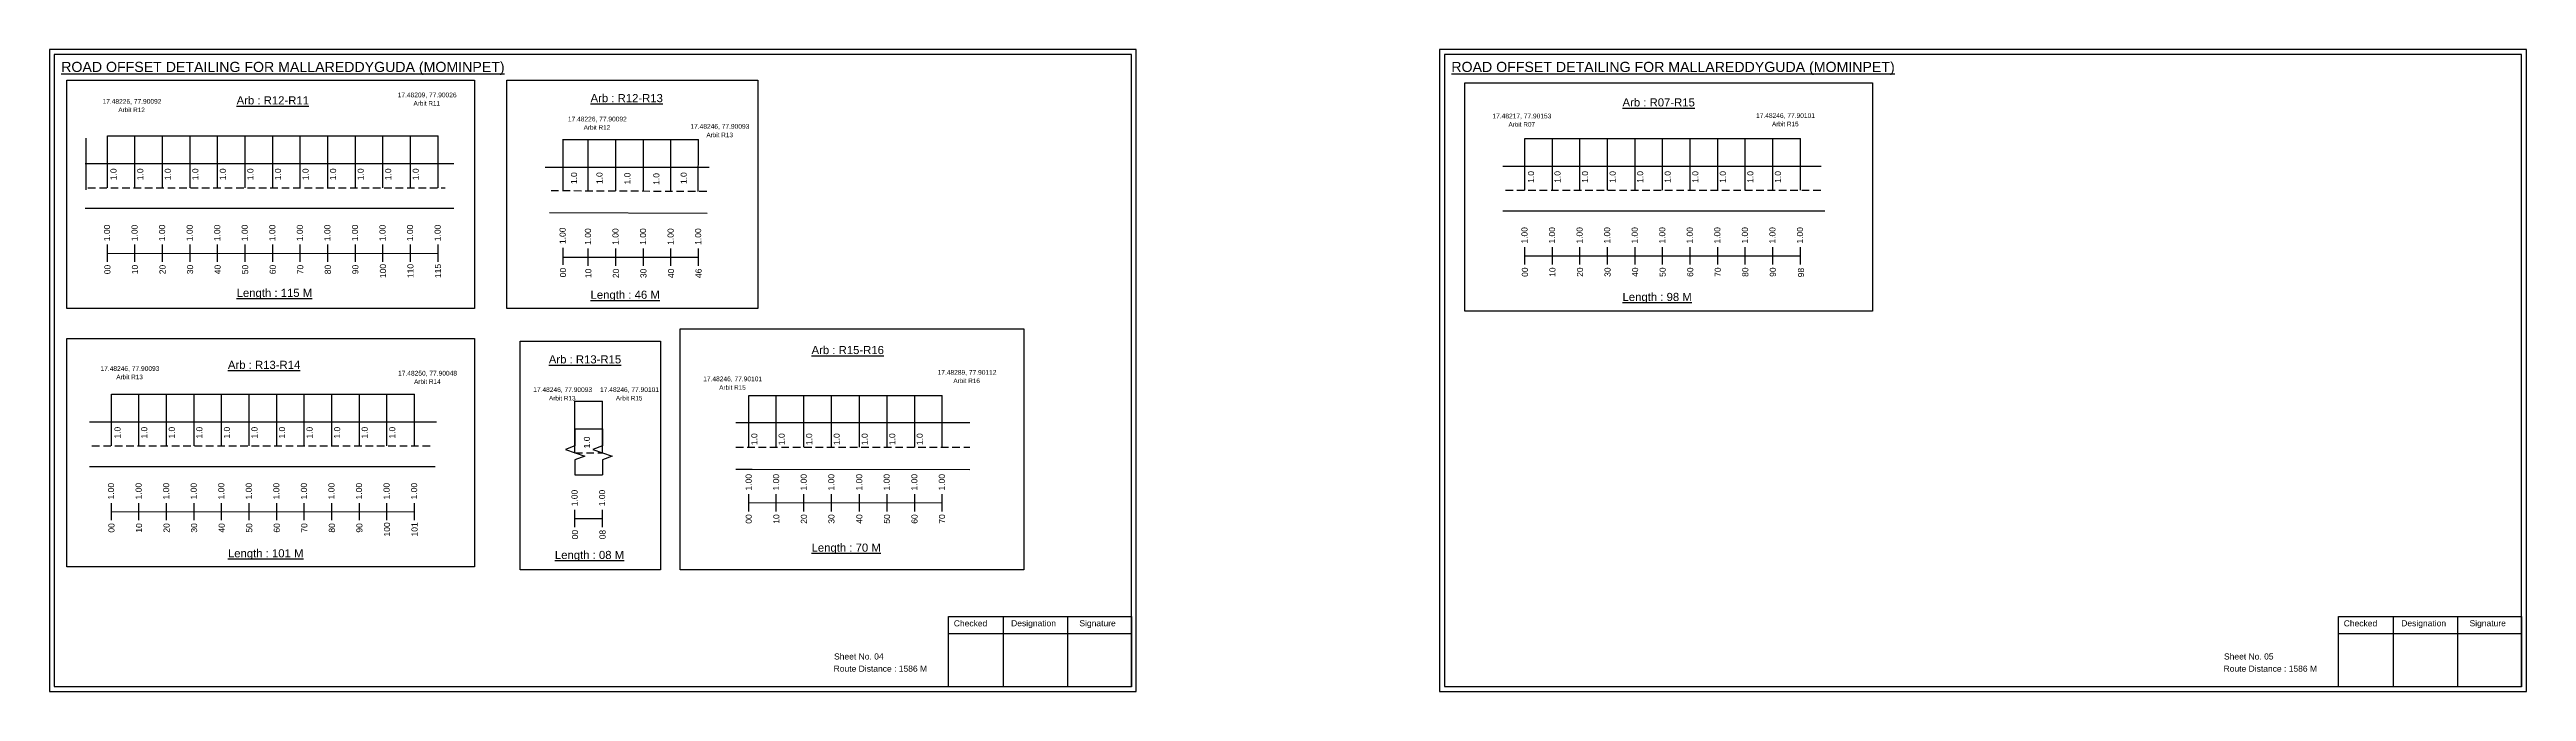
# Model space of a CAD drawing. Header units: inches. Extents: x 438 to 7089, y 302 to 873.
# Drawn here: x 5866 to 7089, y 380 to 697 of the extents above; entities that cross this region are included whole.
import ezdxf

# ---------------------------------------------------------------- set-up
doc = ezdxf.new("R2010")
doc.units = ezdxf.units.IN
doc.header["$MEASUREMENT"] = 0
doc.linetypes.add('DASHED2', pattern=[0.375, 0.25, -0.125])
doc.layers.add('PDF_Geometry', color=7, linetype='Continuous')
doc.layers.add('PDF_Text', color=5, linetype='Continuous')
doc.styles.add('PDF Arial', font='arial.ttf')
doc.styles.get("Standard").update_dxf_attribs({"font": 'arial.ttf'})

msp = doc.modelspace()

# ---------------------------------------------------------------- linework, layer by layer
for p, q in [((5884.5, 627.7), (5884.5, 653.3)), ((5895, 628.8), (5895, 654.4)), ((5908.6, 628.8), (5908.6, 654.4)), ((5922.2, 628.8), (5922.2, 654.4)), ((5935.8, 628.8), (5935.8, 654.4)), ((5949.4, 628.8), (5949.4, 654.4)), ((5963, 628.8), (5963, 654.4)), ((5976.6, 628.8), (5976.6, 654.4)), ((5990.2, 628.8), (5990.2, 654.4)), ((6003.8, 628.8), (6003.8, 654.4)), ((6017.4, 628.8), (6017.4, 654.4)), ((6031, 628.8), (6031, 654.4)), ((6044.6, 628.8), (6044.6, 654.4)), ((6058.2, 628.8), (6058.2, 654.4)), ((6119.9, 627.3), (6119.9, 652.8)), ((6132.4, 627.2), (6132.4, 652.5)), ((6146, 627.2), (6146, 652.5)), ((6159.6, 627.2), (6159.6, 652.5)), ((6173.2, 627), (6173.2, 652.5)), ((6186.6, 627), (6186.8, 652.5)), ((6594.7, 627.6), (6594.7, 653.1)), ((6608.3, 627.6), (6608.3, 653.1)), ((6621.9, 627.6), (6621.9, 653.1)), ((6635.5, 627.6), (6635.5, 653.1)), ((6649.1, 627.6), (6649.1, 653.1)), ((6662.7, 627.6), (6662.7, 653.1)), ((6676.3, 627.6), (6676.3, 653.1)), ((6689.9, 627.6), (6689.9, 653.1)), ((6703.5, 627.6), (6703.5, 653.1)), ((6717.1, 627.6), (6717.1, 653.1)), ((6730.7, 627.6), (6730.7, 653.1)), ((5884.1, 640.7), (6066, 640.7)), ((6192.1, 638.8), (6111.1, 638.8)), ((6583.8, 639.4), (6741, 639.4)), ((6066, 618.5), (5884.1, 618.5)), ((6113.3, 616.6), (6191, 616.2)), ((6742.8, 617.3), (6583.8, 617.3)), ((5897, 501.4), (5897, 526.9)), ((5910.6, 501.4), (5910.6, 526.9)), ((5924.2, 501.4), (5924.2, 526.9)), ((5937.8, 501.4), (5937.8, 526.9)), ((5951.4, 501.4), (5951.4, 526.9)), ((5965, 501.4), (5965, 526.9)), ((5978.6, 501.4), (5978.6, 526.9)), ((5992.2, 501.4), (5992.2, 526.9)), ((6005.8, 501.4), (6005.8, 526.9)), ((6019.4, 501.4), (6019.4, 526.9)), ((6033, 501.4), (6033, 526.9)), ((6046.6, 501.4), (6046.6, 526.9)), ((6211.6, 500.8), (6211.6, 526.3)), ((6225.2, 500.8), (6225.2, 526.3)), ((6238.8, 500.8), (6238.8, 526.3)), ((6252.4, 500.8), (6252.4, 526.3)), ((6266.3, 500.8), (6266.3, 526.3)), ((6279.9, 500.8), (6279.9, 526.3)), ((6293.5, 500.8), (6293.5, 526.3)), ((6307.1, 500.8), (6307.1, 526.3)), ((6125.8, 498), (6125.8, 523.5)), ((6139.4, 498), (6139.4, 523.5)), ((5886.1, 513.3), (6057.5, 513.3)), ((6125.8, 509.9), (6139.4, 509.9)), ((6320.7, 512.7), (6205.2, 512.7)), ((6056.8, 491.1), (5886.1, 491.1)), ((6205.2, 490), (6213.3, 490)), ((6213.3, 490), (6320.7, 489.7)), ((6125.8, 487.2), (6139.4, 487.2))]:
    msp.add_line(p, q)
at = {"color": 5}
for p, q in [((5895, 654.4), (6058.2, 654.4)), ((6119.9, 652.5), (6186.8, 652.5)), ((6594.7, 653.1), (6730.7, 653.1)), ((5897, 526.9), (6046.6, 526.9)), ((6211.6, 526.3), (6307.1, 526.3)), ((6125.8, 523.5), (6139.4, 523.5))]:
    msp.add_line(p, q, dxfattribs=at)
at = {"linetype": 'DASHED2', "ltscale": 15}
for p, q in [((5885.4, 628.8), (6061.8, 628.8)), ((6114, 627.4), (6192.3, 627)), ((6585.1, 627.6), (6741, 627.6)), ((5887.4, 501.4), (6055, 501.4)), ((6125.8, 498), (6139.4, 498)), ((6205.2, 500.8), (6320.7, 500.8))]:
    msp.add_line(p, q, dxfattribs=at)
at = {"color": 217, "true_color": 0x93278f}
for p, q in [((5895, 592.2), (5895, 600.7)), ((5908.6, 592.2), (5908.6, 600.7)), ((5922.2, 592.2), (5922.2, 600.7)), ((5935.8, 592.2), (5935.8, 600.7)), ((5949.4, 592.2), (5949.4, 600.7)), ((5963, 592.2), (5963, 600.7)), ((5976.6, 592.2), (5976.6, 600.7)), ((5990.2, 592.2), (5990.2, 600.7)), ((6003.8, 592.2), (6003.8, 600.7)), ((6017.4, 592.2), (6017.4, 600.7)), ((6031, 592.2), (6031, 600.7)), ((6044.6, 592.2), (6044.6, 600.7)), ((6058.2, 592.2), (6058.2, 600.7)), ((6119.9, 590.7), (6119.9, 599.2)), ((6594.7, 590.9), (6594.7, 599.4)), ((6608.3, 590.9), (6608.3, 599.4)), ((6621.9, 590.9), (6621.9, 599.4)), ((6635.5, 590.9), (6635.5, 599.4)), ((6649.1, 590.9), (6649.1, 599.4)), ((6662.7, 590.9), (6662.7, 599.4)), ((6676.3, 590.9), (6676.3, 599.4)), ((6689.9, 590.9), (6689.9, 599.4)), ((6703.5, 590.9), (6703.5, 599.4)), ((6717.1, 590.9), (6717.1, 599.4)), ((6730.7, 590.9), (6730.7, 599.4)), ((5895, 596.4), (6058.2, 596.5)), ((6119.9, 594.5), (6186.8, 594.6)), ((6132.4, 590.3), (6132.4, 598.8)), ((6146, 590.3), (6146, 598.8)), ((6159.6, 590.3), (6159.6, 598.8)), ((6173.2, 590.3), (6173.2, 598.8)), ((6186.8, 590.3), (6186.8, 598.8)), ((6594.7, 595.1), (6730.7, 595.2)), ((6211.6, 469.1), (6211.6, 477.6)), ((6225.2, 469.1), (6225.2, 477.6)), ((6238.8, 469.1), (6238.8, 477.6)), ((6252.4, 469.1), (6252.4, 477.6)), ((6266.3, 469.1), (6266.3, 477.6)), ((6279.9, 469.1), (6279.9, 477.6)), ((6293.5, 469.1), (6293.5, 477.6)), ((6307.1, 469.1), (6307.1, 477.6)), ((5897, 464.7), (5897, 473.2)), ((5897, 468.9), (6046.6, 469)), ((5910.6, 464.7), (5910.6, 473.2)), ((5924.2, 464.7), (5924.2, 473.2)), ((5937.8, 464.7), (5937.8, 473.2)), ((5951.4, 464.7), (5951.4, 473.2)), ((5965, 464.7), (5965, 473.2)), ((5978.6, 464.7), (5978.6, 473.2)), ((5992.2, 464.7), (5992.2, 473.2)), ((6005.8, 464.7), (6005.8, 473.2)), ((6019.4, 464.7), (6019.4, 473.2)), ((6033, 464.7), (6033, 473.2)), ((6046.6, 464.7), (6046.6, 473.2)), ((6125.8, 461.3), (6125.8, 469.8)), ((6125.8, 465.5), (6139.4, 465.6)), ((6139.4, 461.3), (6139.4, 469.8)), ((6211.6, 473.3), (6307.1, 473.4))]:
    msp.add_line(p, q, dxfattribs=at)
for points in [[(5874.9, 681.9), (6076.2, 681.9), (6076.2, 569.2), (5874.9, 569.2)], [(6092.2, 681.9), (6216, 681.9), (6216, 569.2), (6092.2, 569.2)], [(6565.1, 680.6), (6766.3, 680.6), (6766.3, 567.9), (6565.1, 567.9)], [(5874.9, 554.4), (6076.2, 554.4), (6076.2, 441.7), (5874.9, 441.7)], [(6098.7, 553), (6168.1, 553), (6168.1, 440.3), (6098.7, 440.3)], [(6177.7, 559.1), (6347.3, 559.1), (6347.3, 440.3), (6177.7, 440.3)]]:
    msp.add_lwpolyline(points, close=True)
at = {"linetype": 'Continuous'}
for points in [[(6125.8, 509.9), (6125.8, 501.4), (6121.1, 499.7), (6130.6, 496.3), (6125.8, 494.5), (6125.8, 487.2)], [(6139.4, 509.9), (6139.4, 501.4), (6134.7, 499.7), (6144.2, 496.3), (6139.4, 494.5), (6139.4, 487.2)]]:
    msp.add_lwpolyline(points, dxfattribs=at)
at = {"layer": 'PDF_Geometry'}
for points in [[(5866.4, 697), (5866.4, 380.2), (6402.9, 380.2), (6402.9, 697)], [(6552.6, 697), (6552.6, 380.2), (7089.1, 380.2), (7089.1, 697)], [(5868.8, 694.6), (5868.8, 382.7), (6400.5, 382.7), (6400.5, 694.6)], [(6555, 694.6), (6555, 382.7), (7086.7, 382.7), (7086.7, 694.6)]]:
    msp.add_lwpolyline(points, close=True, dxfattribs=at)
at = {"layer": 'PDF_Geometry', "color": 242, "true_color": 0xcc1f26}
for points in [[(6400.5, 382.6), (6310.2, 382.6), (6310.2, 417.2), (6400.5, 417.2)], [(7086.7, 382.6), (6996.3, 382.6), (6996.3, 417.2), (7086.7, 417.2)]]:
    msp.add_lwpolyline(points, close=True, dxfattribs=at)
for points in [[(6337.1, 417.2), (6337.1, 382.6)], [(6368.9, 417.2), (6368.9, 382.6)], [(7023.3, 417.2), (7023.3, 382.6)], [(7055, 417.2), (7055, 382.6)], [(6310.2, 408.8), (6400.5, 408.8)], [(6996.3, 408.8), (7086.7, 408.8)]]:
    msp.add_lwpolyline(points, dxfattribs=at)

# ---------------------------------------------------------------- texts
at = {"color": 242, "true_color": 0xcd2027}
for s, height, p in [('%%UROAD OFFSET DETAILING FOR MALLAREDDYGUDA (MOMINPET)', 5, (5872.2, 685.9)), ('%%UROAD OFFSET DETAILING FOR MALLAREDDYGUDA (MOMINPET)', 5, (6558.4, 685.9)), ('%%UArb : R12-R11', 4, (5958.8, 669.9)), ('%%UArb : R12-R13', 4, (6133.5, 671)), ('%%UArb : R07-R15', 4, (6642.9, 668.9)), ('%%ULength : 115 M', 4, (5958.8, 574.9)), ('%%ULength : 46 M', 4, (6133.5, 574)), ('%%ULength : 98 M', 4, (6642.9, 572.9)), ('%%UArb : R15-R16', 4, (6242.6, 546.7)), ('%%UArb : R13-R14', 4, (5954.5, 539.4)), ('%%UArb : R13-R15', 4, (6112.9, 542.1)), ('%%ULength : 70 M', 4, (6242.6, 449.2)), ('%%ULength : 101 M', 4, (5954.5, 446.4)), ('%%ULength : 08 M', 4, (6115.9, 445.6))]:
    msp.add_text(s, height=height, dxfattribs=at).set_placement(p)
at = {"color": 5}
for s, height, p in [('17.48226, 77.90092', 2.34, (5892.6, 670.2)), ('17.48209, 77.90026', 2.34, (6038.3, 673.4)), ('Arbit R12', 2.25, (5900.4, 666.1)), ('Arbit R11', 2.25, (6046.1, 669.3)), ('17.48226, 77.90092', 2.34, (6122.3, 661.5)), ('17.48246, 77.90093', 2.34, (6182.8, 657.9)), ('17.48217, 77.90153', 2.34, (6578.7, 663)), ('Arbit R07', 2.25, (6586.6, 658.9)), ('17.48246, 77.90101', 2.34, (6708.8, 663.2)), ('Arbit R15', 2.25, (6716.7, 659.1)), ('Arbit R12', 2.25, (6130.1, 657.4)), ('Arbit R13', 2.25, (6190.7, 653.7)), ('17.48246, 77.90093', 2.34, (5891.6, 538.4)), ('17.48250, 77.90048', 2.34, (6038.5, 536.1)), ('17.48289, 77.90112', 2.34, (6304.8, 536.5)), ('Arbit R13', 2.25, (5899.4, 534.3)), ('Arbit R14', 2.25, (6046.4, 532)), ('17.48246, 77.90093', 2.34, (6105.2, 528)), ('Arbit R13', 2.25, (6113, 523.8)), ('17.48246, 77.90101', 2.34, (6138.2, 528)), ('Arbit R15', 2.25, (6146, 523.8)), ('17.48246, 77.90101', 2.34, (6189.1, 533.3)), ('Arbit R15', 2.25, (6197, 529.1)), ('Arbit R16', 2.25, (6312.6, 532.4))]:
    msp.add_text(s, height=height, dxfattribs=at).set_placement(p)
for p in [(5899.5, 632.5), (5912.7, 632.5), (5926.3, 632.5), (5939.9, 632.5), (5953.5, 632.5), (5967.1, 632.5), (5980.7, 632.5), (5994.3, 632.5), (6007.9, 632.5), (6021.5, 632.5), (6035.1, 632.5), (6048.7, 632.5), (6126.8, 630.6), (6139.4, 630.6), (6153.2, 630.4), (6167.5, 630.2), (6181, 630.6), (6599.2, 631.2), (6612.3, 631.2), (6625.9, 631.2), (6639.5, 631.2), (6653.1, 631.2), (6666.7, 631.2), (6680.3, 631.2), (6693.9, 631.2), (6707.5, 631.2), (6721.1, 631.2), (5901.5, 505), (5914.7, 505), (5928.3, 505), (5941.9, 505), (5955.5, 505), (5969.1, 505), (5982.7, 505), (5996.3, 505), (6009.9, 505), (6023.5, 505), (6037.1, 505), (6133.2, 500.2), (6215.8, 501.8), (6229.3, 501.8), (6242.9, 501.8), (6256.5, 501.8), (6270.3, 501.8), (6283.9, 501.8), (6297.5, 501.8)]:
    msp.add_text('1.0', height=3, rotation=90).set_placement(p)
at = {"color": 217, "true_color": 0x93278f}
for s, p in [('1.00', (5896.3, 602.4)), ('1.00', (5909.9, 602.4)), ('1.00', (5923.5, 602.4)), ('1.00', (5937.1, 602.4)), ('1.00', (5950.7, 602.4)), ('1.00', (5964.3, 602.4)), ('1.00', (5977.9, 602.4)), ('1.00', (5991.5, 602.4)), ('1.00', (6005.1, 602.4)), ('1.00', (6018.7, 602.4)), ('1.00', (6032.3, 602.4)), ('1.00', (6045.9, 602.4)), ('1.00', (6059.5, 602.4)), ('1.00', (6121.2, 601)), ('1.00', (6133.7, 600.6)), ('1.00', (6147.3, 600.6)), ('1.00', (6160.9, 600.6)), ('1.00', (6174.5, 600.6)), ('1.00', (6188.1, 600.6)), ('1.00', (6596, 601.2)), ('1.00', (6609.6, 601.2)), ('1.00', (6623.2, 601.2)), ('1.00', (6636.8, 601.2)), ('1.00', (6650.4, 601.2)), ('1.00', (6664, 601.2)), ('1.00', (6677.6, 601.2)), ('1.00', (6691.2, 601.2)), ('1.00', (6704.8, 601.2)), ('1.00', (6718.4, 601.2)), ('1.00', (6732, 601.2)), ('00', (5896.5, 586.1)), ('10', (5910.1, 586.1)), ('20', (5923.7, 586.1)), ('30', (5937.3, 586.1)), ('40', (5950.9, 586.1)), ('50', (5964.5, 586.1)), ('60', (5978.1, 586.1)), ('70', (5991.7, 586.1)), ('80', (6005.3, 586.1)), ('90', (6018.9, 586.1)), ('100', (6032.5, 584.2)), ('110', (6046.1, 584.2)), ('115', (6059.7, 584.2)), ('00', (6121.4, 584.6)), ('10', (6133.9, 584.2)), ('20', (6147.5, 584.2)), ('30', (6161.1, 584.2)), ('40', (6174.7, 584.2)), ('46', (6188.3, 584.2)), ('00', (6596.2, 584.8)), ('10', (6609.8, 584.8)), ('20', (6623.4, 584.8)), ('30', (6637, 584.8)), ('40', (6650.6, 584.8)), ('50', (6664.2, 584.8)), ('60', (6677.8, 584.8)), ('70', (6691.4, 584.8)), ('80', (6705, 584.8)), ('90', (6718.6, 584.8)), ('98', (6732.5, 584.6)), ('1.00', (5898.3, 475)), ('1.00', (5911.9, 475)), ('1.00', (5925.5, 475)), ('1.00', (5939.1, 475)), ('1.00', (5952.7, 475)), ('1.00', (5966.3, 475)), ('1.00', (5979.9, 475)), ('1.00', (5993.5, 475)), ('1.00', (6007.1, 475)), ('1.00', (6020.7, 475)), ('1.00', (6034.3, 475)), ('1.00', (6047.9, 475)), ('1.00', (6127.1, 471.6)), ('1.00', (6140.7, 471.6)), ('1.00', (6213, 479.4)), ('1.00', (6226.6, 479.4)), ('1.00', (6240.2, 479.4)), ('1.00', (6253.8, 479.4)), ('1.00', (6267.6, 479.4)), ('1.00', (6281.2, 479.4)), ('1.00', (6294.8, 479.4)), ('1.00', (6308.4, 479.4)), ('00', (6213.1, 463)), ('10', (6226.7, 463)), ('20', (6240.3, 463)), ('30', (6253.9, 463)), ('40', (6267.7, 463)), ('50', (6281.3, 463)), ('60', (6294.9, 463)), ('70', (6308.5, 463)), ('00', (5898.5, 458.6)), ('10', (5912.1, 458.6)), ('20', (5925.7, 458.6)), ('30', (5939.3, 458.6)), ('40', (5952.9, 458.6)), ('50', (5966.5, 458.6)), ('60', (5980.1, 458.6)), ('70', (5993.7, 458.6)), ('80', (6007.3, 458.6)), ('90', (6020.9, 458.6)), ('100', (6034.5, 456.7)), ('101', (6048.1, 456.7)), ('00', (6127.3, 455.3)), ('08', (6140.9, 455.3))]:
    msp.add_text(s, height=3, rotation=90, dxfattribs=at).set_placement(p)
for s, p in [('Sheet No. 04', (6253.7, 396)), ('Route Distance : 1586 M', (6253.5, 390)), ('Sheet No. 05', (6939.8, 396)), ('Route Distance : 1586 M', (6939.6, 390))]:
    msp.add_text(s, height=3).set_placement(p)
at = {"layer": 'PDF_Text', "color": 7, "attachment_point": 7, "style": 'PDF Arial'}
for s, insert, char_height in [('Checked', (6312.8, 412.3), 3), ('Designation', (6341.1, 411.5), 3.001), ('Signature', (6374.8, 411.5), 3), ('Checked', (6998.9, 412.3), 3), ('Designation', (7027.3, 411.5), 3.001), ('Signature', (7061, 411.5), 3)]:
    msp.add_mtext(s, dxfattribs=dict(at, insert=insert, char_height=char_height))

doc.saveas('drawing.dxf')
